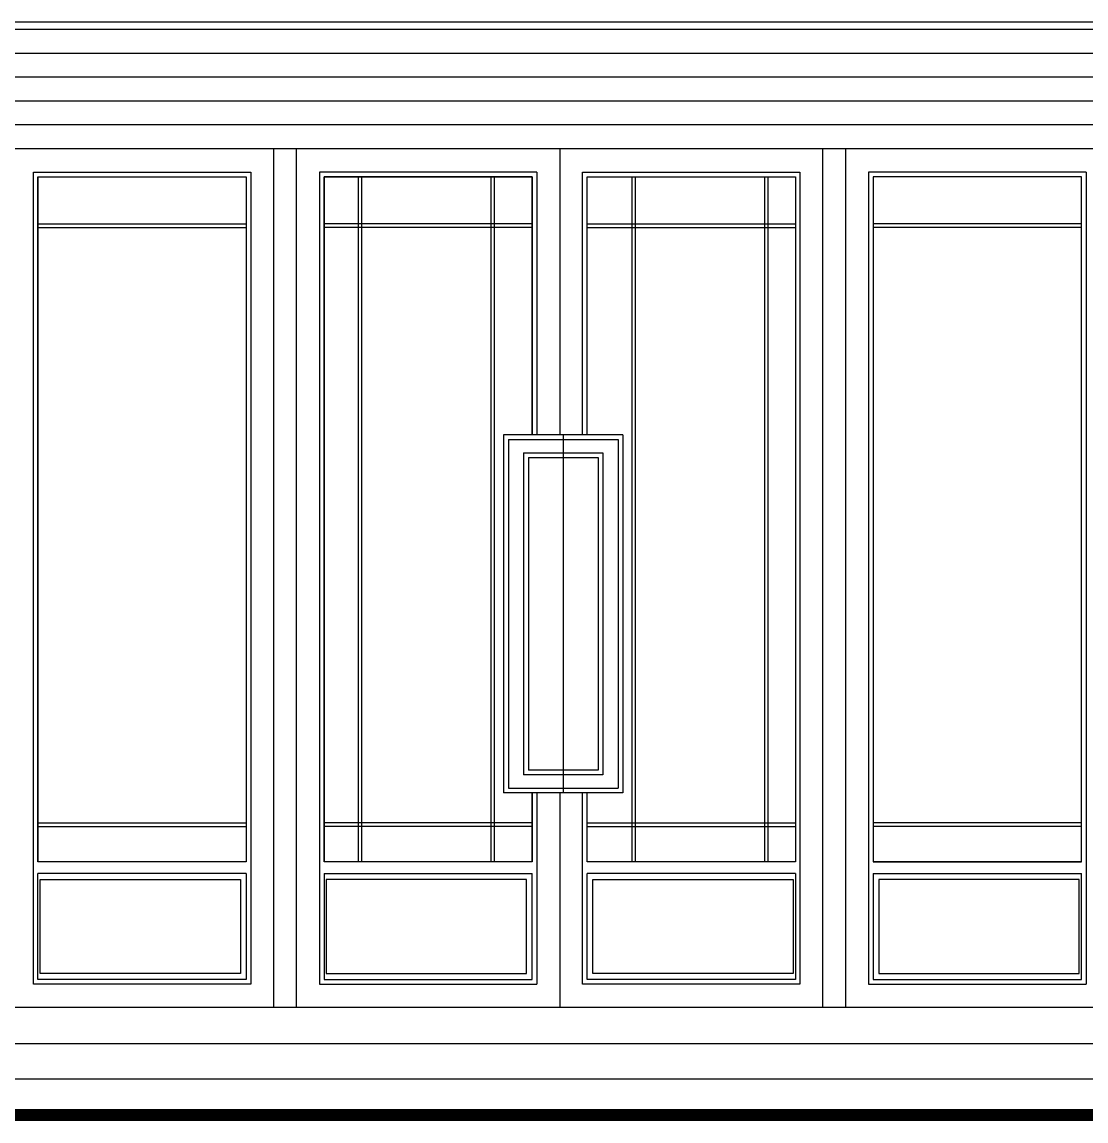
# Model space of a CAD drawing. Extents: x 1188826 to 1909461, y 608442 to 1651179.
# Drawn here: x 1662630 to 1667089, y 1027938 to 1032543 of the extents above; entities that cross this region are included whole.
import ezdxf

# ---------------------------------------------------------------- set-up
doc = ezdxf.new("R2010")
doc.units = 0
doc.header["$LTSCALE"] = 1000
doc.header["$MEASUREMENT"] = 0
doc.linetypes.add('ACAD_ISO10W100', pattern=[18.5, 12, -3, 0.5, -3])
doc.linetypes.add('DOTE', pattern=[2.42, 2, -0.2, 0.02, -0.2])
doc.layers.add('DOTE', color=19, linetype='DOTE', lineweight=9)
doc.layers.add('窗', color=4, linetype='Continuous')
doc.layers.add('立面线', color=40, linetype='Continuous')

# ---------------------------------------------------------------- blocks, each defined once
blk = doc.blocks.new('EHYTERHT5EHTER')
at = {"layer": '窗'}
for p, q in [((80555.3, -232769.2), (80555.3, -229898.9)), ((80569.7, -232769.2), (80569.7, -229898.9)), ((81111.5, -232769.2), (81111.5, -229898.9)), ((81125.8, -232769.2), (81125.8, -229898.9)), ((81702.4, -232769.2), (81702.4, -229898.9)), ((81716.8, -232769.2), (81716.8, -229898.9)), ((82258.6, -232769.2), (82258.6, -229898.9)), ((82273, -232769.2), (82273, -229898.9)), ((79212.9, -230096.8), (80085.5, -230096.8)), ((79212.9, -230111.6), (80085.5, -230111.6)), ((81284.1, -230096.8), (80411.5, -230096.8)), ((81284.1, -230111.6), (80411.5, -230111.6)), ((81514.2, -230096.8), (82228.6, -230096.8)), ((81514.2, -230111.6), (82228.6, -230111.6)), ((82228.6, -230096.8), (82386.9, -230096.8)), ((82228.6, -230111.6), (82386.9, -230111.6)), ((83585.5, -230096.8), (82712.9, -230096.8)), ((83585.5, -230111.6), (82712.9, -230111.6)), ((79212.9, -232606.5), (80085.5, -232606.5)), ((79212.9, -232621.3), (80085.5, -232621.3)), ((81284.1, -232606.5), (80411.5, -232606.5)), ((80569.8, -232621.3), (80411.5, -232621.3)), ((81284.1, -232621.3), (80569.8, -232621.3)), ((81514.2, -232606.5), (82386.9, -232606.5)), ((81514.2, -232621.3), (82386.9, -232621.3)), ((83585.5, -232606.5), (82712.9, -232606.5)), ((83585.5, -232621.3), (82712.9, -232621.3))]:
    blk.add_line(p, q, dxfattribs=at)
at = {"layer": '窗', "ltscale": 3}
for points in [[(79212.9, -229898.9), (80085.5, -229898.9), (80085.5, -232769.2), (79212.9, -232769.2)], [(82712.9, -232769.2), (83585.5, -232769.2), (83585.5, -229898.9), (82712.9, -229898.9)]]:
    blk.add_lwpolyline(points, close=True, dxfattribs=at)
for points in [[(81284.1, -232480.6), (81284.1, -232769.2), (80411.5, -232769.2), (80411.5, -229898.9), (81284.1, -229898.9), (81284.1, -230980.6)], [(81514.2, -230980.6), (81514.2, -229898.9), (82386.9, -229898.9), (82386.9, -232769.2), (81514.2, -232769.2), (81514.2, -232480.6)]]:
    blk.add_lwpolyline(points, dxfattribs=at)

msp = doc.modelspace()

# ---------------------------------------------------------------- linework, layer by layer
at = {"layer": 'DOTE', "linetype": 'ACAD_ISO10W100', "ltscale": 100}
for p, q in [((1678232.8, 1028413.4), (1651532.8, 1028413.4)), ((1678232.8, 1027963.4), (1651532.8, 1027963.4))]:
    msp.add_line(p, q, dxfattribs=at)
at = {"layer": '立面线'}
for p, q in [((1660852.5, 1032543.4), (1668915, 1032543.4)), ((1660883.7, 1032513.4), (1668883.8, 1032513.4)), ((1660983.7, 1032413.4), (1668783.7, 1032413.4)), ((1661083.7, 1032313.4), (1668683.7, 1032313.4)), ((1661183.7, 1032213.4), (1668583.7, 1032213.4)), ((1661283.6, 1032113.4), (1668483.7, 1032113.4)), ((1661383.7, 1032013.4), (1668383.7, 1032013.4)), ((1663685, 1028413.4), (1663685, 1032013.4)), ((1663780.9, 1028413.4), (1663780.9, 1032013.4)), ((1664883.6, 1032013.4), (1664883.6, 1030813.4)), ((1664883.6, 1032013.4), (1664883.6, 1030813.4)), ((1665986.3, 1028413.4), (1665986.3, 1032013.4)), ((1666082.2, 1028413.4), (1666082.2, 1032013.4)), ((1662678.1, 1028512), (1662678.1, 1031914.8)), ((1662678.1, 1031914.8), (1663589.1, 1031914.8)), ((1662697.3, 1029024.8), (1662697.3, 1031895.1)), ((1662697.3, 1031895.1), (1663569.9, 1031895.1)), ((1663569.9, 1031895.1), (1663569.9, 1029024.8)), ((1663589.1, 1031914.8), (1663589.1, 1028512)), ((1664787.7, 1031914.8), (1663876.7, 1031914.8)), ((1663876.7, 1031914.8), (1663876.7, 1028512)), ((1664768.5, 1031895.1), (1663895.9, 1031895.1)), ((1663895.9, 1031895.1), (1663895.9, 1029024.8)), ((1664768.5, 1030813.4), (1664768.5, 1031895.1)), ((1664787.7, 1031914.8), (1664787.7, 1030813.4)), ((1664979.5, 1030813.4), (1664979.5, 1031914.8)), ((1664979.5, 1031914.8), (1665890.4, 1031914.8)), ((1664998.6, 1030813.4), (1664998.6, 1031895.1)), ((1664998.6, 1031895.1), (1665871.2, 1031895.1)), ((1665871.2, 1031895.1), (1665871.2, 1029024.8)), ((1665890.4, 1031914.8), (1665890.4, 1028512)), ((1667089.1, 1031914.8), (1666178.1, 1031914.8)), ((1666178.1, 1031914.8), (1666178.1, 1028512)), ((1667069.9, 1031895.1), (1666197.3, 1031895.1)), ((1666197.3, 1031895.1), (1666197.3, 1029024.8)), ((1667069.9, 1029024.8), (1667069.9, 1031895.1)), ((1667089.1, 1031914.8), (1667089.1, 1028512)), ((1662697.3, 1031697.2), (1663569.9, 1031697.2)), ((1662697.3, 1031682.4), (1663569.9, 1031682.4)), ((1664768.5, 1031697.2), (1663895.9, 1031697.2)), ((1664768.5, 1031682.4), (1663895.9, 1031682.4)), ((1664998.6, 1031697.2), (1665871.2, 1031697.2)), ((1664998.6, 1031682.4), (1665871.2, 1031682.4)), ((1667069.9, 1031697.2), (1666197.3, 1031697.2)), ((1667069.9, 1031682.4), (1666197.3, 1031682.4)), ((1664648.6, 1030813.4), (1664648.6, 1029313.4)), ((1665148.6, 1030813.4), (1664648.6, 1030813.4)), ((1664668.6, 1030793.4), (1664668.6, 1029333.4)), ((1664668.6, 1030793.4), (1665128.6, 1030793.4)), ((1664898.6, 1030813.4), (1664898.6, 1029313.4)), ((1665128.6, 1030793.4), (1665128.6, 1029333.4)), ((1665148.6, 1030813.4), (1665148.6, 1029313.4)), ((1664732.4, 1030738.6), (1664732.4, 1029388.4)), ((1664732.4, 1030738.6), (1665064.8, 1030738.6)), ((1665064.8, 1030738.6), (1665064.8, 1029388.4)), ((1664752.4, 1030718.6), (1664752.4, 1029408.4)), ((1664752.4, 1030718.6), (1665044.8, 1030718.6)), ((1665044.8, 1030718.6), (1665044.8, 1029408.4)), ((1665044.8, 1029408.4), (1664752.4, 1029408.4)), ((1665064.8, 1029388.4), (1664732.4, 1029388.4)), ((1665148.6, 1029313.4), (1664648.6, 1029313.4)), ((1664668.6, 1029333.4), (1665128.6, 1029333.4)), ((1664768.5, 1029024.8), (1664768.5, 1029313.4)), ((1664787.7, 1029313.4), (1664787.7, 1028512)), ((1664883.6, 1029313.4), (1664883.6, 1028413.4)), ((1664883.6, 1029313.4), (1664883.6, 1028413.4)), ((1664979.5, 1028512), (1664979.5, 1029313.4)), ((1664998.6, 1029024.8), (1664998.6, 1029313.4)), ((1662697.3, 1029187.5), (1663569.9, 1029187.5)), ((1662697.3, 1029172.7), (1663569.9, 1029172.7)), ((1664768.5, 1029187.5), (1663895.9, 1029187.5)), ((1664768.5, 1029172.7), (1663895.9, 1029172.7)), ((1664998.6, 1029187.5), (1665871.2, 1029187.5)), ((1664998.6, 1029172.7), (1665871.2, 1029172.7)), ((1667069.9, 1029187.5), (1666197.3, 1029187.5)), ((1667069.9, 1029172.7), (1666197.3, 1029172.7)), ((1663569.9, 1029024.8), (1662697.3, 1029024.8)), ((1664768.5, 1029024.8), (1663895.9, 1029024.8)), ((1665871.2, 1029024.8), (1664998.6, 1029024.8)), ((1667069.9, 1029024.8), (1666197.3, 1029024.8)), ((1663569.9, 1028975.5), (1662697.3, 1028975.5)), ((1662697.3, 1028531.8), (1662697.3, 1028975.5)), ((1662706.9, 1028556.4), (1662706.9, 1028950.8)), ((1662706.9, 1028950.8), (1663545.9, 1028950.8)), ((1663545.9, 1028950.8), (1663545.9, 1028556.4)), ((1663569.9, 1028975.5), (1663569.9, 1028531.8)), ((1663895.9, 1028975.5), (1663895.9, 1028531.8)), ((1663895.9, 1028975.5), (1664768.5, 1028975.5)), ((1664744.5, 1028950.8), (1663905.5, 1028950.8)), ((1663905.5, 1028950.8), (1663905.5, 1028556.4)), ((1664744.5, 1028556.4), (1664744.5, 1028950.8)), ((1664768.5, 1028531.8), (1664768.5, 1028975.5)), ((1665871.2, 1028975.5), (1664998.6, 1028975.5)), ((1664998.6, 1028531.8), (1664998.6, 1028975.5)), ((1665022.6, 1028556.4), (1665022.6, 1028950.8)), ((1665022.6, 1028950.8), (1665861.7, 1028950.8)), ((1665861.7, 1028950.8), (1665861.7, 1028556.4)), ((1665871.2, 1028975.5), (1665871.2, 1028531.8)), ((1666197.3, 1028975.5), (1666197.3, 1028531.8)), ((1666197.3, 1028975.5), (1667069.9, 1028975.5)), ((1667060.3, 1028950.8), (1666221.2, 1028950.8)), ((1666221.2, 1028950.8), (1666221.2, 1028556.4)), ((1667060.3, 1028556.4), (1667060.3, 1028950.8)), ((1667069.9, 1028531.8), (1667069.9, 1028975.5)), ((1663569.9, 1028531.8), (1662697.3, 1028531.8)), ((1663545.9, 1028556.4), (1662706.9, 1028556.4)), ((1663895.9, 1028531.8), (1664768.5, 1028531.8)), ((1663905.5, 1028556.4), (1664744.5, 1028556.4)), ((1665871.2, 1028531.8), (1664998.6, 1028531.8)), ((1665861.7, 1028556.4), (1665022.6, 1028556.4)), ((1666197.3, 1028531.8), (1667069.9, 1028531.8)), ((1666221.2, 1028556.4), (1667060.3, 1028556.4)), ((1663589.1, 1028512), (1662678.1, 1028512)), ((1663876.7, 1028512), (1664787.7, 1028512)), ((1665890.4, 1028512), (1664979.5, 1028512)), ((1666178.1, 1028512), (1667089.1, 1028512)), ((1670684.4, 1028413.4), (1659084.4, 1028413.4)), ((1659084.4, 1028263.4), (1670684.4, 1028263.4)), ((1670684.4, 1028113.4), (1659084.4, 1028113.4)), ((1657884.1, 1027963.4), (1670684.4, 1027963.4))]:
    msp.add_line(p, q, dxfattribs=at)
at = {"layer": '立面线', "color": 0, "const_width": 50}
msp.add_lwpolyline([(1651532.8, 1028313.4), (1652432.5, 1028313.4), (1652432.5, 1028313.4), (1653632.8, 1028313.4), (1653632.8, 1028313.4), (1657880.8, 1028313.4), (1657884.1, 1027963.4), (1671884.4, 1027963.4), (1671884.4, 1028313.4), (1678232.8, 1028313.4)], dxfattribs=at)

# ---------------------------------------------------------------- block references
at = {"layer": '窗'}
msp.add_blockref('EHYTERHT5EHTER', (1583484.5, 1261794), dxfattribs=at)

doc.saveas('drawing.dxf')
